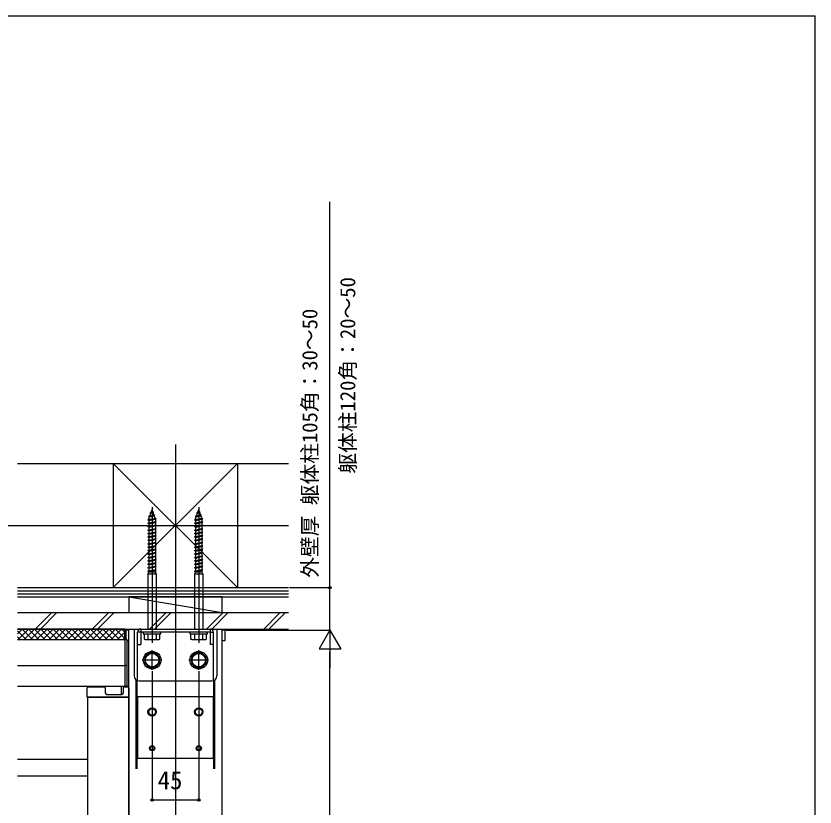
# Model space of a CAD drawing. Units: millimetres, scale not verified. Extents: x -1050 to 1050, y -1570 to 1562.
# Drawn here: x 279 to 1050, y 726 to 1490 of the extents above; entities that cross this region are included whole.
import ezdxf
from ezdxf.enums import TextEntityAlignment as Align

# ---------------------------------------------------------------- set-up
doc = ezdxf.new("R2010")
doc.units = ezdxf.units.MM
doc.header["$LTSCALE"] = 8
for name, color, linetype in [('0-4_YKK_12', 2, 'Continuous'), ('0-5_YKK_13', 4, 'Continuous'), ('0-6_YKK_D', 6, 'Continuous'), ('0-7_YKK_ZWAK', 7, 'Continuous'), ('0-8_YSS_K', 3, 'Continuous')]:
    doc.layers.add(name, color=color, linetype=linetype)
doc.styles.add('ＭＳ ゴシック', font='')
doc.styles.get('ＭＳ ゴシック').set_extended_font_data('MS Gothic')

msp = doc.modelspace()

# ---------------------------------------------------------------- linework, layer by layer
at = {"layer": '0-4_YKK_12'}
for p, q in [((432.5, 1076.391), (432.5, 279.256)), ((280.045, 898), (383.5, 898)), ((280.045, 898), (383.5, 898)), ((383.5, 898), (383.5, 843)), ((383.5, 888), (383.5, 898)), ((387.5, 408), (387.5, 898)), ((387.5, 898), (477.5, 898)), ((392.5, 898), (392.5, 853)), ((472.5, 898), (472.5, 853)), ((477.5, 408), (477.5, 898)), ((280.045, 888), (383.5, 888)), ((280.045, 888), (383.5, 888)), ((280.045, 863), (383.5, 863)), ((394.5, 763), (394.5, 849)), ((470.5, 763), (470.5, 849)), ((280.045, 843), (383.5, 843)), ((380.4, 834.888), (380.4, 843)), ((383.8, 842.25), (383.8, 843)), ((385, 842.25), (385, 843)), ((395.5, 763), (395.5, 848.417)), ((397.5, 848), (467.5, 848)), ((469.5, 763), (469.5, 848.417)), ((347.5, 832.25), (347.5, 658.25)), ((387.5, 832.25), (347.5, 832.25)), ((387.5, 832.25), (387.5, 658.25))]:
    msp.add_line(p, q, dxfattribs=at)
for centre, start, end in [((397.5, 853), 180, 270), ((467.5, 853), 270, 0)]:
    msp.add_arc(centre, 5, start, end, dxfattribs=at)
at = {"layer": '0-5_YKK_13'}
for p, q in [((408.11, 1010.384), (409.138, 1010.897)), ((408.11, 1010.384), (411.381, 1010.825)), ((409.138, 1010.897), (410, 1013.4)), ((409.138, 1010.897), (410.739, 1011.253)), ((410, 1015.8), (410, 884.8)), ((410.739, 1011.253), (410, 1013.4)), ((411.381, 1010.825), (410.739, 1011.253)), ((411.027, 1010.417), (411.381, 1010.825)), ((453.11, 1010.384), (454.138, 1010.897)), ((453.11, 1010.384), (456.381, 1010.825)), ((454.138, 1010.897), (455, 1013.4)), ((454.138, 1010.897), (455.739, 1011.253)), ((455, 1015.8), (455, 884.8)), ((455.739, 1011.253), (455, 1013.4)), ((456.381, 1010.825), (455.739, 1011.253)), ((456.027, 1010.417), (456.381, 1010.825)), ((406, 1003.5), (414, 1004.578)), ((406.564, 1006.876), (412.552, 1007.683)), ((406.564, 1006.876), (407.908, 1007.324)), ((406.564, 1006.876), (407.572, 1006.349)), ((406.9, 1004.397), (407.572, 1006.349)), ((406.9, 1003.8), (413.1, 1005.178)), ((406.9, 1004.397), (406.9, 1003.8)), ((406.9, 1002.9), (406.9, 1000.5)), ((407.572, 1006.349), (412.083, 1007.352)), ((407.908, 1007.324), (408.803, 1009.923)), ((407.908, 1007.324), (411.795, 1008.188)), ((408.803, 1009.923), (408.11, 1010.384)), ((408.803, 1009.923), (411.027, 1010.417)), ((411.795, 1008.188), (411.027, 1010.417)), ((412.552, 1007.683), (411.795, 1008.188)), ((412.083, 1007.352), (412.552, 1007.683)), ((412.85, 1005.122), (412.083, 1007.352)), ((413.1, 1004.278), (413.1, 1001.878)), ((451, 1003.5), (459, 1004.578)), ((451.564, 1006.876), (457.552, 1007.683)), ((451.564, 1006.876), (452.908, 1007.324)), ((451.564, 1006.876), (452.572, 1006.349)), ((451.9, 1004.397), (452.572, 1006.349)), ((451.9, 1003.8), (458.1, 1005.178)), ((451.9, 1004.397), (451.9, 1003.8)), ((451.9, 1002.9), (451.9, 1000.5)), ((452.572, 1006.349), (457.083, 1007.352)), ((452.908, 1007.324), (453.803, 1009.923)), ((452.908, 1007.324), (456.795, 1008.188)), ((453.803, 1009.923), (453.11, 1010.384)), ((453.803, 1009.923), (456.027, 1010.417)), ((456.795, 1008.188), (456.027, 1010.417)), ((457.552, 1007.683), (456.795, 1008.188)), ((457.083, 1007.352), (457.552, 1007.683)), ((457.85, 1005.122), (457.083, 1007.352)), ((458.1, 1004.278), (458.1, 1001.878)), ((406, 1000.2), (414, 1001.278)), ((406, 996.9), (414, 997.978)), ((406.9, 1000.5), (413.1, 1001.878)), ((406.9, 999.6), (406.9, 997.2)), ((406.9, 997.2), (413.1, 998.578)), ((406.9, 996.3), (406.9, 993.9)), ((406.9, 993.9), (413.1, 995.278)), ((413.1, 1000.978), (413.1, 998.578)), ((413.1, 997.678), (413.1, 995.278)), ((451, 1000.2), (459, 1001.278)), ((451, 996.9), (459, 997.978)), ((451.9, 1000.5), (458.1, 1001.878)), ((451.9, 999.6), (451.9, 997.2)), ((451.9, 997.2), (458.1, 998.578)), ((451.9, 996.3), (451.9, 993.9)), ((451.9, 993.9), (458.1, 995.278)), ((458.1, 1000.978), (458.1, 998.578)), ((458.1, 997.678), (458.1, 995.278)), ((406, 993.6), (414, 994.678)), ((406, 990.3), (414, 991.378)), ((406, 987), (414, 988.078)), ((406.9, 993), (406.9, 990.6)), ((406.9, 990.6), (413.1, 991.978)), ((406.9, 989.7), (406.9, 987.3)), ((406.9, 987.3), (413.1, 988.678)), ((413.1, 994.378), (413.1, 991.978)), ((413.1, 991.078), (413.1, 988.678)), ((413.1, 987.778), (413.1, 985.378)), ((451, 993.6), (459, 994.678)), ((451, 990.3), (459, 991.378)), ((451, 987), (459, 988.078)), ((451.9, 993), (451.9, 990.6)), ((451.9, 990.6), (458.1, 991.978)), ((451.9, 989.7), (451.9, 987.3)), ((451.9, 987.3), (458.1, 988.678)), ((458.1, 994.378), (458.1, 991.978)), ((458.1, 991.078), (458.1, 988.678)), ((458.1, 987.778), (458.1, 985.378)), ((406, 983.7), (414, 984.778)), ((406, 980.4), (414, 981.478)), ((406.9, 986.4), (406.9, 984)), ((406.9, 984), (413.1, 985.378)), ((406.9, 983.1), (406.9, 980.7)), ((406.9, 980.7), (413.1, 982.078)), ((406.9, 979.8), (406.9, 977.4)), ((413.1, 984.478), (413.1, 982.078)), ((413.1, 981.178), (413.1, 978.778)), ((451, 983.7), (459, 984.778)), ((451, 980.4), (459, 981.478)), ((451.9, 986.4), (451.9, 984)), ((451.9, 984), (458.1, 985.378)), ((451.9, 983.1), (451.9, 980.7)), ((451.9, 980.7), (458.1, 982.078)), ((451.9, 979.8), (451.9, 977.4)), ((458.1, 984.478), (458.1, 982.078)), ((458.1, 981.178), (458.1, 978.778)), ((406, 977.1), (414, 978.178)), ((406, 973.8), (414, 974.878)), ((406.9, 977.4), (413.1, 978.778)), ((406.9, 976.5), (406.9, 974.1)), ((406.9, 974.1), (413.1, 975.478)), ((406.9, 973.2), (406.9, 970.82)), ((406.9, 970.82), (413.1, 972.198)), ((413.1, 977.878), (413.1, 975.478)), ((413.1, 974.578), (413.1, 972.198)), ((414, 971.598), (413.1, 972.198)), ((451, 977.1), (459, 978.178)), ((451, 973.8), (459, 974.878)), ((451.9, 977.4), (458.1, 978.778)), ((451.9, 976.5), (451.9, 974.1)), ((451.9, 974.1), (458.1, 975.478)), ((451.9, 973.2), (451.9, 970.82)), ((451.9, 970.82), (458.1, 972.198)), ((458.1, 977.878), (458.1, 975.478)), ((458.1, 974.578), (458.1, 972.198)), ((459, 971.598), (458.1, 972.198)), ((406, 970.52), (414, 971.598)), ((406, 970.52), (406.9, 970.82)), ((406, 970.5), (406, 970.52)), ((406.9, 969.9), (406, 970.5)), ((406, 967.2), (414, 968.278)), ((406, 963.9), (414, 964.978)), ((406.9, 969.9), (406.9, 967.5)), ((406.9, 967.5), (413.1, 968.878)), ((406.9, 966.6), (406.9, 964.2)), ((406.9, 964.2), (413.1, 965.578)), ((413.1, 971.278), (413.1, 968.878)), ((413.1, 967.978), (413.1, 965.578)), ((413.1, 964.678), (413.1, 962.278)), ((414, 971.578), (414, 971.598)), ((451, 970.52), (459, 971.598)), ((451, 970.52), (451.9, 970.82)), ((451, 970.5), (451, 970.52)), ((451.9, 969.9), (451, 970.5)), ((451, 967.2), (459, 968.278)), ((451, 963.9), (459, 964.978)), ((451.9, 969.9), (451.9, 967.5)), ((451.9, 967.5), (458.1, 968.878)), ((451.9, 966.6), (451.9, 964.2)), ((451.9, 964.2), (458.1, 965.578)), ((458.1, 971.278), (458.1, 968.878)), ((458.1, 967.978), (458.1, 965.578)), ((458.1, 964.678), (458.1, 962.278)), ((459, 971.578), (459, 971.598)), ((406, 960.6), (414, 961.678)), ((406, 957.3), (414, 958.378)), ((406.9, 963.3), (406.9, 960.9)), ((406.9, 960.9), (413.1, 962.278)), ((406.9, 960), (406.9, 957.6)), ((406.9, 957.6), (413.1, 958.978)), ((406.9, 956.7), (406.9, 954.3)), ((413.1, 961.378), (413.1, 958.978)), ((413.1, 958.078), (413.1, 955.678)), ((451, 960.6), (459, 961.678)), ((451, 957.3), (459, 958.378)), ((451.9, 963.3), (451.9, 960.9)), ((451.9, 960.9), (458.1, 962.278)), ((451.9, 960), (451.9, 957.6)), ((451.9, 957.6), (458.1, 958.978)), ((451.9, 956.7), (451.9, 954.3)), ((458.1, 961.378), (458.1, 958.978)), ((458.1, 958.078), (458.1, 955.678)), ((406, 954), (414, 955.078)), ((406.9, 953.4), (406, 951.4)), ((406, 951.4), (414, 951.4)), ((406, 951.4), (406, 898)), ((406.9, 954.3), (413.1, 955.678)), ((406.9, 953.4), (413.1, 953.4)), ((413.1, 954.778), (413.1, 953.4)), ((414, 951.4), (413.1, 953.4)), ((414, 951.4), (414, 898)), ((451, 954), (459, 955.078)), ((451.9, 953.4), (451, 951.4)), ((451, 951.4), (459, 951.4)), ((451, 951.4), (451, 898)), ((451.9, 954.3), (458.1, 955.678)), ((451.9, 953.4), (458.1, 953.4)), ((458.1, 954.778), (458.1, 953.4)), ((459, 951.4), (458.1, 953.4)), ((459, 951.4), (459, 898)), ((284.5, 898), (280.045, 893.545)), ((280.045, 896.455), (288.5, 888)), ((290.5, 898), (280.5, 888)), ((284.5, 898), (294.5, 888)), ((296.5, 898), (286.5, 888)), ((290.5, 898), (300.5, 888)), ((302.5, 898), (292.5, 888)), ((296.5, 898), (306.5, 888)), ((308.5, 898), (298.5, 888)), ((302.5, 898), (312.5, 888)), ((314.5, 898), (304.5, 888)), ((308.5, 898), (318.5, 888)), ((320.5, 898), (310.5, 888)), ((314.5, 898), (324.5, 888)), ((326.5, 898), (316.5, 888)), ((320.5, 898), (330.5, 888)), ((332.5, 898), (322.5, 888)), ((326.5, 898), (336.5, 888)), ((338.5, 898), (328.5, 888)), ((332.5, 898), (342.5, 888)), ((344.5, 898), (334.5, 888)), ((338.5, 898), (348.5, 888)), ((350.5, 898), (340.5, 888)), ((344.5, 898), (354.5, 888)), ((356.5, 898), (346.5, 888)), ((350.5, 898), (360.5, 888)), ((362.5, 898), (352.5, 888)), ((356.5, 898), (366.5, 888)), ((368.5, 898), (358.5, 888)), ((362.5, 898), (372.5, 888)), ((374.5, 898), (364.5, 888)), ((368.5, 898), (378.5, 888)), ((380.5, 898), (370.5, 888)), ((374.5, 898), (383.5, 889)), ((383.5, 895), (376.5, 888)), ((380.5, 898), (383.5, 895)), ((396, 848.23), (396, 895)), ((399, 895), (396, 895)), ((399, 898), (466, 898)), ((399, 898), (399, 895)), ((466, 895), (399, 895)), ((399, 895), (399, 883)), ((466, 895), (469, 895)), ((469, 895), (469, 848.23)), ((280.045, 890.455), (282.5, 888)), ((280.045, 888), (383.5, 888)), ((383.5, 889), (382.5, 888)), ((383.5, 888), (383.5, 843)), ((385.5, 888), (383.5, 888)), ((385.5, 888), (385.5, 843)), ((402.5, 888.333), (402.5, 893.4)), ((402.5, 893.4), (417.5, 893.4)), ((403.25, 887.9), (402.5, 888.333)), ((403.25, 887.9), (416.75, 887.9)), ((406.242, 888.333), (406.242, 893.4)), ((413.758, 893.4), (413.758, 888.333)), ((416.75, 887.9), (417.5, 888.333)), ((417.5, 888.333), (417.5, 893.4)), ((447.5, 888.333), (447.5, 893.4)), ((447.5, 893.4), (462.5, 893.4)), ((448.25, 887.9), (447.5, 888.333)), ((448.25, 887.9), (461.75, 887.9)), ((451.242, 888.333), (451.242, 893.4)), ((458.758, 893.4), (458.758, 888.333)), ((461.75, 887.9), (462.5, 888.333)), ((462.5, 888.333), (462.5, 893.4)), ((385.5, 887), (387.5, 887)), ((396, 883), (399, 883)), ((469, 883), (466, 883)), ((410, 858.5), (410, 877.5)), ((455, 858.5), (455, 877.5)), ((419.5, 868), (400.5, 868)), ((464.5, 868), (445.5, 868)), ((385.5, 863), (383.5, 863)), ((347.2, 832.25), (347.2, 841.25)), ((348.2, 842.25), (364, 842.25)), ((364.5, 841.75), (364.5, 837.75)), ((382.5, 837.75), (382.5, 841.75)), ((383, 842.25), (386.5, 842.25)), ((385.5, 843), (383.5, 843)), ((367.5, 834.75), (379.5, 834.75)), ((347.7, 832.25), (347.2, 832.25)), ((347.7, 832.25), (387, 832.25)), ((396, 833), (396, 773)), ((396, 833), (469, 833)), ((469, 833), (469, 773)), ((347.5, 772), (280.045, 772)), ((469, 773), (396, 773)), ((347.5, 756), (280.045, 756))]:
    msp.add_line(p, q, dxfattribs=at)
for points in [[(406.9, 1002.9), (406, 1003.5), (406.9, 1003.8)], [(406.9, 1002.9), (413.1, 1004.278), (414, 1004.578), (413.1, 1005.178)], [(451.9, 1002.9), (451, 1003.5), (451.9, 1003.8)], [(451.9, 1002.9), (458.1, 1004.278), (459, 1004.578), (458.1, 1005.178)], [(406.9, 999.6), (406, 1000.2), (406.9, 1000.5)], [(406.9, 996.3), (406, 996.9), (406.9, 997.2)], [(406.9, 999.6), (413.1, 1000.978), (414, 1001.278), (413.1, 1001.878)], [(406.9, 996.3), (413.1, 997.678), (414, 997.978), (413.1, 998.578)], [(406.9, 993), (413.1, 994.378), (414, 994.678), (413.1, 995.278)], [(451.9, 999.6), (451, 1000.2), (451.9, 1000.5)], [(451.9, 996.3), (451, 996.9), (451.9, 997.2)], [(451.9, 999.6), (458.1, 1000.978), (459, 1001.278), (458.1, 1001.878)], [(451.9, 996.3), (458.1, 997.678), (459, 997.978), (458.1, 998.578)], [(451.9, 993), (458.1, 994.378), (459, 994.678), (458.1, 995.278)], [(406.9, 993), (406, 993.6), (406.9, 993.9)], [(406.9, 989.7), (406, 990.3), (406.9, 990.6)], [(406.9, 989.7), (413.1, 991.078), (414, 991.378), (413.1, 991.978)], [(406.9, 986.4), (413.1, 987.778), (414, 988.078), (413.1, 988.678)], [(451.9, 993), (451, 993.6), (451.9, 993.9)], [(451.9, 989.7), (451, 990.3), (451.9, 990.6)], [(451.9, 989.7), (458.1, 991.078), (459, 991.378), (458.1, 991.978)], [(451.9, 986.4), (458.1, 987.778), (459, 988.078), (458.1, 988.678)], [(406.9, 986.4), (406, 987), (406.9, 987.3)], [(406.9, 983.1), (406, 983.7), (406.9, 984)], [(406.9, 979.8), (406, 980.4), (406.9, 980.7)], [(406.9, 983.1), (413.1, 984.478), (414, 984.778), (413.1, 985.378)], [(406.9, 979.8), (413.1, 981.178), (414, 981.478), (413.1, 982.078)], [(451.9, 986.4), (451, 987), (451.9, 987.3)], [(451.9, 983.1), (451, 983.7), (451.9, 984)], [(451.9, 979.8), (451, 980.4), (451.9, 980.7)], [(451.9, 983.1), (458.1, 984.478), (459, 984.778), (458.1, 985.378)], [(451.9, 979.8), (458.1, 981.178), (459, 981.478), (458.1, 982.078)], [(406.9, 976.5), (406, 977.1), (406.9, 977.4)], [(406.9, 973.2), (406, 973.8), (406.9, 974.1)], [(406.9, 976.5), (413.1, 977.878), (414, 978.178), (413.1, 978.778)], [(406.9, 973.2), (413.1, 974.578), (414, 974.878), (413.1, 975.478)], [(451.9, 976.5), (451, 977.1), (451.9, 977.4)], [(451.9, 973.2), (451, 973.8), (451.9, 974.1)], [(451.9, 976.5), (458.1, 977.878), (459, 978.178), (458.1, 978.778)], [(451.9, 973.2), (458.1, 974.578), (459, 974.878), (458.1, 975.478)], [(406.9, 966.6), (406, 967.2), (406.9, 967.5)], [(406.9, 969.9), (413.1, 971.278), (414, 971.578)], [(406.9, 966.6), (413.1, 967.978), (414, 968.278), (413.1, 968.878)], [(406.9, 963.3), (413.1, 964.678), (414, 964.978), (413.1, 965.578)], [(451.9, 966.6), (451, 967.2), (451.9, 967.5)], [(451.9, 969.9), (458.1, 971.278), (459, 971.578)], [(451.9, 966.6), (458.1, 967.978), (459, 968.278), (458.1, 968.878)], [(451.9, 963.3), (458.1, 964.678), (459, 964.978), (458.1, 965.578)], [(406.9, 963.3), (406, 963.9), (406.9, 964.2)], [(406.9, 960), (406, 960.6), (406.9, 960.9)], [(406.9, 956.7), (406, 957.3), (406.9, 957.6)], [(406.9, 960), (413.1, 961.378), (414, 961.678), (413.1, 962.278)], [(406.9, 956.7), (413.1, 958.078), (414, 958.378), (413.1, 958.978)], [(451.9, 963.3), (451, 963.9), (451.9, 964.2)], [(451.9, 960), (451, 960.6), (451.9, 960.9)], [(451.9, 956.7), (451, 957.3), (451.9, 957.6)], [(451.9, 960), (458.1, 961.378), (459, 961.678), (458.1, 962.278)], [(451.9, 956.7), (458.1, 958.078), (459, 958.378), (458.1, 958.978)], [(406.9, 953.4), (406, 954), (406.9, 954.3)], [(406.9, 953.4), (413.1, 954.778), (414, 955.078), (413.1, 955.678)], [(451.9, 953.4), (451, 954), (451.9, 954.3)], [(451.9, 953.4), (458.1, 954.778), (459, 955.078), (458.1, 955.678)], [(383.5, 888), (383.5, 898), (280.045, 898)], [(387.5, 897), (384.5, 897), (384.5, 888)], [(466, 898), (466, 895), (466, 883)], [(477.5, 887), (480.5, 887), (480.5, 897), (477.5, 897)], [(387.5, 841.25), (387.5, 832.25), (387, 832.25)]]:
    msp.add_lwpolyline(points, dxfattribs=at)
for points in [[(401.5, 895), (401.5, 893.4), (418.5, 893.4), (418.5, 895)], [(446.5, 895), (446.5, 893.4), (463.5, 893.4), (463.5, 895)], [(410, 875.506), (416.5, 871.753), (416.5, 864.247), (410, 860.494), (403.5, 864.247), (403.5, 871.753)], [(455, 875.506), (461.5, 871.753), (461.5, 864.247), (455, 860.494), (448.5, 864.247), (448.5, 871.753)]]:
    msp.add_lwpolyline(points, close=True, dxfattribs=at)
for centre, radius in [((410, 868), 8.5), ((410, 868), 6.5), ((455, 868), 8.5), ((455, 868), 6.5), ((410, 818), 4), ((410, 818), 3.25), ((455, 818), 4), ((455, 818), 3.25), ((410, 783), 2.5), ((410, 783), 1.75), ((455, 783), 2.5), ((455, 783), 1.75)]:
    msp.add_circle(centre, radius, dxfattribs=at)
for centre, radius, start, end in [((399, 895), 3, 90, 180), ((466, 895), 3, 0, 90), ((404.371, 892.158), 4.258, 243.93616, 296.06384), ((410, 904.427), 16.527, 256.85543, 283.14457), ((415.629, 892.158), 4.258, 243.93616, 296.06384), ((449.371, 892.158), 4.258, 243.93616, 296.06384), ((455, 904.427), 16.527, 256.85543, 283.14457), ((460.629, 892.158), 4.258, 243.93616, 296.06384), ((410, 868), 7.25, 93.70844, 146.29156), ((410, 868), 7.25, 33.70844, 86.29156), ((455, 868), 7.25, 93.70844, 146.29156), ((455, 868), 7.25, 33.70844, 86.29156), ((410, 868), 7.25, 153.70844, 206.29156), ((410, 868), 7.25, 333.70844, 26.29156), ((455, 868), 7.25, 153.70844, 206.29156), ((455, 868), 7.25, 333.70844, 26.29156), ((410, 868), 7.25, 213.70844, 266.29156), ((410, 868), 7.25, 273.70844, 326.29156), ((455, 868), 7.25, 213.70844, 266.29156), ((455, 868), 7.25, 273.70844, 326.29156), ((348.2, 841.25), 1, 90, 180), ((364, 841.75), 0.5, 0, 90), ((383, 841.75), 0.5, 90, 180), ((386.5, 841.25), 1, 0, 90), ((367.5, 837.75), 3, 180, 270), ((379.5, 837.75), 3, 270, 0)]:
    msp.add_arc(centre, radius, start, end, dxfattribs=at)
at = {"layer": '0-6_YKK_D'}
for p, q in [((542.667, 938), (582.667, 938)), ((481.5, 897), (582.667, 897)), ((481.5, 897), (582.667, 897)), ((581.667, 897), (571.167, 878.813)), ((581.667, 897), (592.167, 878.813)), ((581.667, 897), (581.667, 860.627)), ((571.167, 878.813), (592.167, 878.813)), ((581.667, 369), (581.667, 876)), ((410, 857.5), (410, 732)), ((455, 857.5), (455, 732)), ((410, 733), (455, 733))]:
    msp.add_line(p, q, dxfattribs=at)
msp.add_lwpolyline([(581.667, 897), (581.667, 938), (581.667, 1310.486)], dxfattribs=at)
for centre in [(581.667, 938), (410, 733), (455, 733)]:
    msp.add_circle(centre, 1.275, dxfattribs=at)
at = {"layer": '0-7_YKK_ZWAK'}
msp.add_line((-1050, 1490), (1050, 1490), dxfattribs=at)
msp.add_lwpolyline([(-1050, -1570), (1050, -1570), (1050, 1490)], dxfattribs=at)
at = {"layer": '0-8_YSS_K'}
for p, q in [((280.045, 1058), (541.667, 1058)), ((372.5, 1058), (372.5, 938)), ((372.5, 1058), (492.5, 938)), ((492.5, 1058), (372.5, 938)), ((492.5, 1058), (492.5, 938)), ((-727.5, 998), (541.667, 998)), ((280.045, 938), (541.667, 938)), ((280.045, 935), (541.667, 935)), ((280.045, 932), (541.667, 932)), ((280.045, 929), (541.667, 929)), ((387.5, 929), (477.5, 914)), ((280.045, 914), (541.667, 914)), ((297.095, 898), (313.095, 914)), ((302.095, 898), (318.095, 914)), ((352.249, 898), (368.249, 914)), ((357.249, 898), (373.249, 914)), ((407.403, 898), (423.403, 914)), ((412.403, 898), (428.403, 914)), ((462.557, 898), (478.557, 914)), ((467.557, 898), (483.557, 914)), ((517.712, 898), (533.712, 914)), ((522.712, 898), (538.712, 914)), ((280.045, 898), (541.667, 898))]:
    msp.add_line(p, q, dxfattribs=at)
msp.add_lwpolyline([(387.5, 914), (477.5, 914), (477.5, 929), (387.5, 929)], close=True, dxfattribs=at)

# ---------------------------------------------------------------- texts
at = {"layer": '0-6_YKK_D', "style": 'ＭＳ ゴシック'}
for s, p in [('\u3000\u3000\u3000\u3000\u3000躯体柱120角：20～50', (610.531, 948.1)), ('外壁厚 躯体柱105角：30～50', (573.94, 947.589))]:
    msp.add_text(s, height=14.66, rotation=90, dxfattribs=at).set_placement(p, align=Align.BOTTOM_LEFT)
msp.add_text('45', height=17.6, dxfattribs=at).set_placement((415.318, 738), align=Align.BOTTOM_LEFT)

doc.saveas('drawing.dxf')
